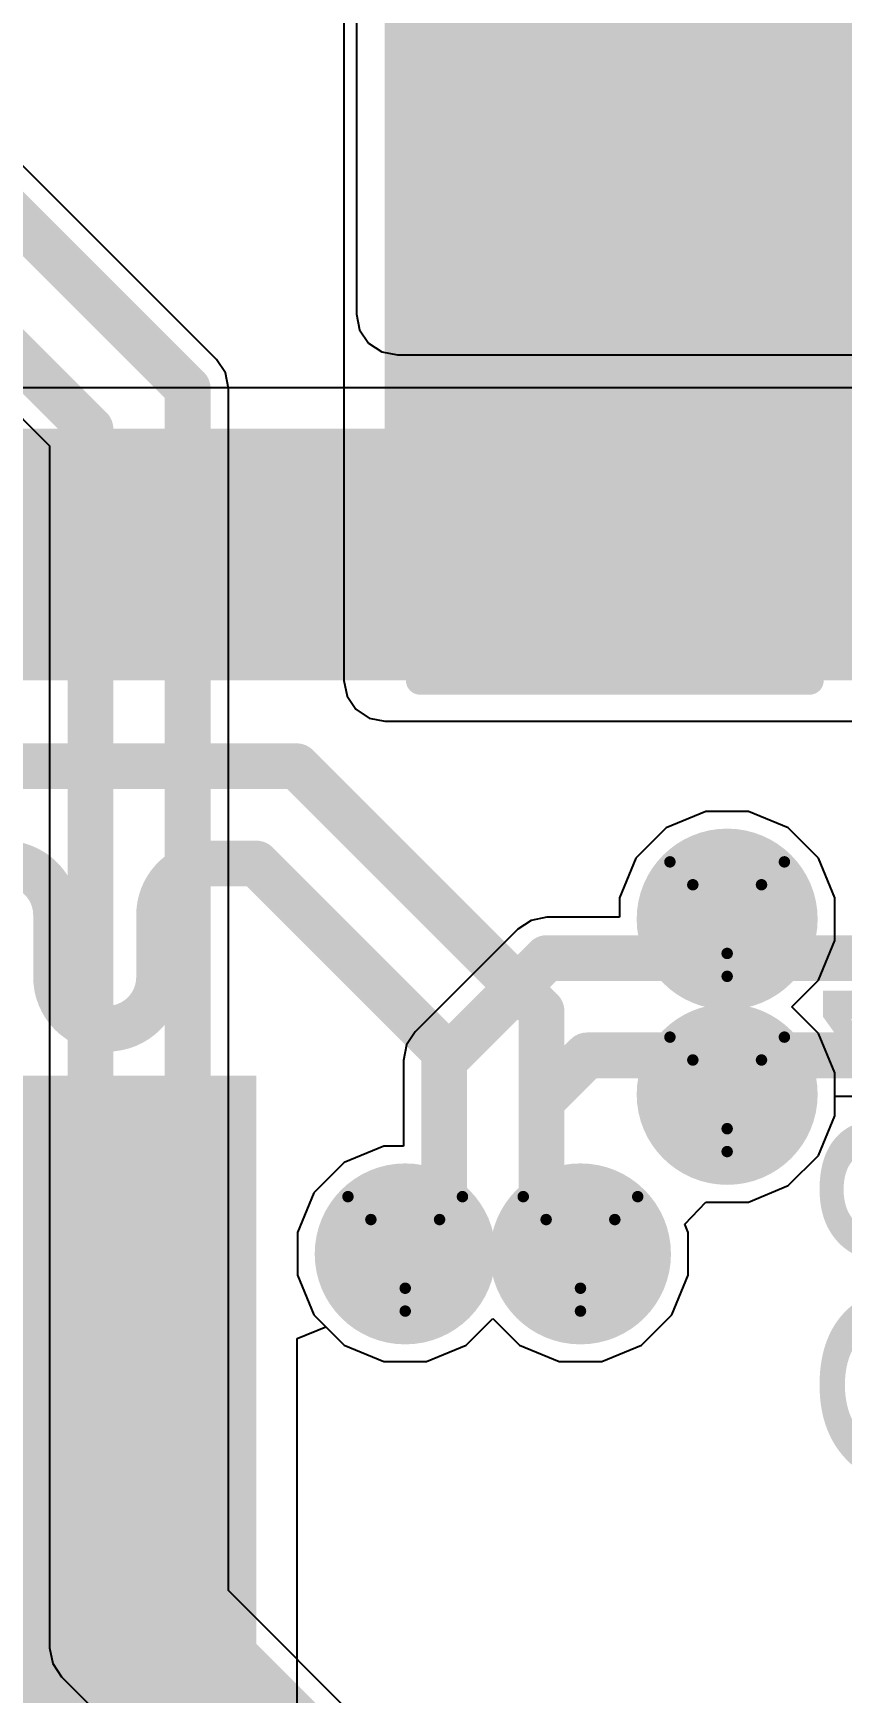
# Model space of a CAD drawing. Header units: millimetres. Extents: x -6 to 194, y -120 to 229.
# Drawn here: x 51.05 to 54.64, y 14.1 to 21.47 of the extents above; entities that cross this region are included whole.
import ezdxf

# ---------------------------------------------------------------- set-up
doc = ezdxf.new("R2010")
doc.units = ezdxf.units.MM
for name, color, linetype in [('BottomLayer', 5, 'Continuous'), ('BottomSolder', 6, 'Continuous'), ('DrillDrawing', 1, 'Continuous'), ('TopLayer', 1, 'Continuous'), ('TopOverlay', 2, 'Continuous'), ('TopPaste', 8, 'Continuous'), ('TopSolder', 216, 'Continuous'), ('ViaHoleLayer', 16, 'Continuous')]:
    doc.layers.add(name, color=color, linetype=linetype)
doc.styles.add('Arial', font='', dxfattribs={"height": 0.2})
doc.styles.get('Arial').set_extended_font_data('Arial')

# ---------------------------------------------------------------- blocks, each defined once
blk = doc.blocks.new('C___0805_48')
at = {"layer": 'TopLayer'}
for points in [[(-1.524, 0.762), (-0.508, 0.762), (-0.508, -0.762), (-1.524, -0.762)], [(0.508, 0.762), (1.524, 0.762), (1.524, -0.762), (0.508, -0.762)]]:
    blk.add_hatch(color=1, dxfattribs=at).paths.add_polyline_path(points)
at = {"layer": 'TopPaste'}
for points in [[(-1.524, 0.762), (-0.508, 0.762), (-0.508, -0.762), (-1.524, -0.762)], [(0.508, 0.762), (1.524, 0.762), (1.524, -0.762), (0.508, -0.762)]]:
    blk.add_hatch(color=8, dxfattribs=at).paths.add_polyline_path(points)
at = {"layer": 'TopSolder'}
for points in [[(-1.594, 0.832), (-0.438, 0.832), (-0.438, -0.832), (-1.594, -0.832)], [(0.438, 0.832), (1.594, 0.832), (1.594, -0.832), (0.438, -0.832)]]:
    blk.add_hatch(color=216, dxfattribs=at).paths.add_polyline_path(points)
at = {"layer": 'TopOverlay', "const_width": 0.127}
for points in [[(-0.6096, 0.8636), (-1.6256, 0.8636)], [(-1.6256, -0.8636), (-1.6256, 0.8636)], [(1.6256, 0.8636), (0.6096, 0.8636)], [(1.6256, -0.8636), (1.6256, 0.8636)], [(-0.6096, -0.8636), (-1.6256, -0.8636)], [(1.6256, -0.8636), (0.6096, -0.8636)]]:
    blk.add_lwpolyline(points, dxfattribs=at)
at = {"layer": 'TopOverlay', "const_width": 0.0635}
for points in [[(-1.6574, 0.8636, 1), (-1.5938, 0.8636, 1)], [(-1.6574, 0.8636, 1), (-1.5938, 0.8636, 1)], [(-0.6413, 0.8636, 1), (-0.5778, 0.8636, 1)], [(0.5778, 0.8636, 1), (0.6413, 0.8636, 1)], [(1.5938, 0.8636, 1), (1.6574, 0.8636, 1)], [(1.5938, 0.8636, 1), (1.6574, 0.8636, 1)], [(-1.6574, -0.8636, 1), (-1.5938, -0.8636, 1)], [(-1.6574, -0.8636, 1), (-1.5938, -0.8636, 1)], [(-0.6413, -0.8636, 1), (-0.5778, -0.8636, 1)], [(0.5778, -0.8636, 1), (0.6413, -0.8636, 1)], [(1.5938, -0.8636, 1), (1.6574, -0.8636, 1)], [(1.5938, -0.8636, 1), (1.6574, -0.8636, 1)]]:
    blk.add_lwpolyline(points, format="xyb", close=True, dxfattribs=at)

msp = doc.modelspace()

# ---------------------------------------------------------------- hatches: boundary and pattern name
at = {"layer": 'BottomLayer'}
for points in [[(52.6145, 18.5928), (57.4675, 18.5928), (57.4675, 23.8833), (52.6145, 23.8833)], [(53.6038, 18.5928), (62.8519, 18.5928), (62.8519, 20.9163), (53.6038, 20.9163)]]:
    msp.add_hatch(color=5, dxfattribs=at).paths.add_polyline_path(points)
h = msp.add_hatch(color=5, dxfattribs=at)
edge = h.paths.add_edge_path()
edge.add_arc((54.1338, 17.5335), 0.3, 0, 360)
h = msp.add_hatch(color=5, dxfattribs=at)
edge = h.paths.add_edge_path()
edge.add_arc((54.1338, 16.7557), 0.3, 0, 360)
h = msp.add_hatch(color=5, dxfattribs=at)
edge = h.paths.add_edge_path()
edge.add_arc((52.705, 16.0477), 0.3, 0, 360)
h = msp.add_hatch(color=5, dxfattribs=at)
edge = h.paths.add_edge_path()
edge.add_arc((53.4828, 16.0477), 0.3, 0, 360)
at = {"layer": 'BottomSolder'}
h = msp.add_hatch(color=6, dxfattribs=at)
edge = h.paths.add_edge_path()
edge.add_arc((54.1338, 17.5335), 0.4016, 0, 360)
h = msp.add_hatch(color=6, dxfattribs=at)
edge = h.paths.add_edge_path()
edge.add_arc((54.1338, 16.7557), 0.4016, 0, 360)
h = msp.add_hatch(color=6, dxfattribs=at)
edge = h.paths.add_edge_path()
edge.add_arc((52.705, 16.0477), 0.4016, 0, 360)
h = msp.add_hatch(color=6, dxfattribs=at)
edge = h.paths.add_edge_path()
edge.add_arc((53.4828, 16.0477), 0.4016, 0, 360)
at = {"layer": 'TopLayer'}
for points in [[(52.6701, 20.2184), (57.734, 20.2184), (57.734, 23.8833), (52.6701, 23.8833)], [(43.7642, 18.5928), (55.9562, 18.5928), (55.9562, 19.7104), (43.7642, 19.7104)], [(52.4923, 18.6187), (57.4675, 18.6187), (57.4675, 19.7104), (52.4923, 19.7104)], [(52.0446, 16.8383), (46.6848, 16.8383), (46.6848, 16.0477), (52.0446, 16.0477)], [(50.3682, 11.7094), (52.0446, 11.7094), (52.0446, 16.8383), (50.3682, 16.8383)]]:
    msp.add_hatch(color=1, dxfattribs=at).paths.add_polyline_path(points)
h = msp.add_hatch(color=1, dxfattribs=at)
edge = h.paths.add_edge_path()
edge.add_arc((54.1338, 17.5335), 0.3, 0, 360)
h = msp.add_hatch(color=1, dxfattribs=at)
edge = h.paths.add_edge_path()
edge.add_arc((54.1338, 16.7557), 0.3, 0, 360)
h = msp.add_hatch(color=1, dxfattribs=at)
edge = h.paths.add_edge_path()
edge.add_arc((52.705, 16.0477), 0.3, 0, 360)
h = msp.add_hatch(color=1, dxfattribs=at)
edge = h.paths.add_edge_path()
edge.add_arc((53.4828, 16.0477), 0.3, 0, 360)
at = {"layer": 'TopSolder'}
h = msp.add_hatch(color=216, dxfattribs=at)
edge = h.paths.add_edge_path()
edge.add_arc((54.1338, 17.5335), 0.4016, 0, 360)
h = msp.add_hatch(color=216, dxfattribs=at)
edge = h.paths.add_edge_path()
edge.add_arc((54.1338, 16.7557), 0.4016, 0, 360)
h = msp.add_hatch(color=216, dxfattribs=at)
edge = h.paths.add_edge_path()
edge.add_arc((52.705, 16.0477), 0.4016, 0, 360)
h = msp.add_hatch(color=216, dxfattribs=at)
edge = h.paths.add_edge_path()
edge.add_arc((53.4828, 16.0477), 0.4016, 0, 360)
at = {"layer": 'ViaHoleLayer'}
h = msp.add_hatch(color=16, dxfattribs=at)
edge = h.paths.add_edge_path()
edge.add_arc((54.1338, 17.5335), 0.15, 0, 360)
h = msp.add_hatch(color=16, dxfattribs=at)
edge = h.paths.add_edge_path()
edge.add_arc((54.1338, 16.7557), 0.15, 0, 360)
h = msp.add_hatch(color=16, dxfattribs=at)
edge = h.paths.add_edge_path()
edge.add_arc((52.705, 16.0477), 0.15, 0, 360)
h = msp.add_hatch(color=16, dxfattribs=at)
edge = h.paths.add_edge_path()
edge.add_arc((53.4828, 16.0477), 0.15, 0, 360)

# ---------------------------------------------------------------- linework, layer by layer
at = {"layer": 'BottomLayer'}
for p, q in [((52.4332, 23.8833), (52.4332, 18.5928)), ((51.868, 20.0164), (50.4964, 21.388)), ((50.1143, 20.6467), (51.1267, 19.6343)), ((51.9073, 19.9576), (51.868, 20.0164)), ((51.9211, 19.8882), (51.9073, 19.9576)), ((51.9211, 14.5531), (51.9211, 19.8882)), ((51.1267, 19.6343), (51.1267, 14.2991)), ((52.4332, 18.5928), (52.447, 18.5234)), ((52.447, 18.5234), (52.4863, 18.4646)), ((52.4863, 18.4646), (52.5451, 18.4253)), ((52.5451, 18.4253), (52.6145, 18.4115)), ((52.6145, 18.4115), (59.4166, 18.4115)), ((54.0388, 18.0113), (53.8632, 17.9385)), ((54.2289, 18.0113), (54.0388, 18.0113)), ((54.4045, 17.9385), (54.2289, 18.0113)), ((53.8632, 17.9385), (53.7288, 17.8041)), ((54.5389, 17.8041), (54.4045, 17.9385)), ((53.7288, 17.8041), (53.656, 17.6285)), ((54.6116, 17.6285), (54.5389, 17.8041)), ((53.656, 17.6285), (53.656, 17.5418)), ((54.6116, 17.4384), (54.6116, 17.6285)), ((53.3328, 17.5418), (53.2635, 17.528)), ((53.656, 17.5418), (53.3328, 17.5418)), ((53.2047, 17.4887), (52.7498, 17.0338)), ((53.2635, 17.528), (53.2047, 17.4887)), ((54.5389, 17.2628), (54.6116, 17.4384)), ((54.4206, 17.1446), (54.5389, 17.2628)), ((54.5389, 17.0263), (54.4206, 17.1446)), ((52.7498, 17.0338), (52.7105, 16.975)), ((54.6116, 16.8507), (54.5389, 17.0263)), ((52.7105, 16.975), (52.6967, 16.9056)), ((52.6967, 16.9056), (52.6967, 16.5255)), ((54.6116, 16.6606), (54.6116, 16.8507)), ((54.5389, 16.485), (54.6116, 16.6606)), ((52.61, 16.5255), (52.4344, 16.4528)), ((52.6967, 16.5255), (52.61, 16.5255)), ((52.4344, 16.4528), (52.2999, 16.3184)), ((54.4045, 16.3506), (54.5389, 16.485)), ((52.2999, 16.3184), (52.2272, 16.1428)), ((53.9456, 16.179), (54.0388, 16.2779)), ((54.0388, 16.2779), (54.2289, 16.2779)), ((54.2289, 16.2779), (54.4045, 16.3506)), ((52.2272, 16.1428), (52.2272, 15.9527)), ((53.9606, 16.1428), (53.9456, 16.179)), ((53.9606, 15.9527), (53.9606, 16.1428)), ((52.2272, 15.9527), (52.2999, 15.7771)), ((53.8879, 15.7771), (53.9606, 15.9527)), ((52.2999, 15.7771), (52.4344, 15.6427)), ((53.7535, 15.6427), (53.8879, 15.7771)), ((52.9757, 15.6427), (53.0939, 15.7609)), ((53.0939, 15.7609), (53.2121, 15.6427)), ((52.4344, 15.6427), (52.61, 15.5699)), ((52.8, 15.5699), (52.9757, 15.6427)), ((53.2121, 15.6427), (53.3878, 15.5699)), ((53.5778, 15.5699), (53.7535, 15.6427)), ((52.61, 15.5699), (52.8, 15.5699)), ((53.3878, 15.5699), (53.5778, 15.5699)), ((53.9227, 12.5515), (51.9211, 14.5531)), ((51.1267, 14.2991), (51.1405, 14.2298)), ((51.1405, 14.2298), (51.1798, 14.171)), ((51.1798, 14.171), (53.5406, 11.8102))]:
    msp.add_line(p, q, dxfattribs=at)
at = {"layer": 'BottomLayer', "const_width": 0.2032}
for points in [[(50.3682, 21.2598), (51.7398, 19.8882)], [(50.1893, 20.828), (51.308, 19.7093)], [(51.7398, 14.478), (51.7398, 19.8882)], [(51.308, 14.2991), (51.308, 19.7093)], [(53.955, 17.3605), (54.128, 17.5335)], [(54.128, 17.5335), (54.1338, 17.5335)], [(52.878, 16.9056), (53.3328, 17.3605)], [(53.3328, 17.3605), (53.955, 17.3605)], [(53.3098, 16.7268), (53.5117, 16.9287)], [(53.5117, 16.9287), (53.955, 16.9287)], [(53.955, 16.9287), (54.128, 16.7557)], [(52.878, 16.3281), (52.878, 16.9056)], [(53.3098, 16.3281), (53.3098, 16.7268)], [(54.128, 16.7557), (54.1338, 16.7557)], [(52.705, 16.1551), (52.878, 16.3281)], [(53.3098, 16.3281), (53.4828, 16.1551)], [(52.705, 16.0477), (52.705, 16.1551)], [(53.4828, 16.0477), (53.4828, 16.1551)], [(51.7398, 14.478), (53.8476, 12.3702)], [(51.308, 14.2991), (53.6687, 11.9384)]]:
    msp.add_lwpolyline(points, dxfattribs=at)
at = {"layer": 'BottomLayer', "const_width": 0.1016}
for points in [[(51.689, 19.8882, 1), (51.7906, 19.8882, 1)], [(51.689, 19.8882, 1), (51.7906, 19.8882, 1)], [(51.2572, 19.7093, 1), (51.3588, 19.7093, 1)], [(51.2572, 19.7093, 1), (51.3588, 19.7093, 1)], [(54.0772, 17.5335, 1), (54.1788, 17.5335, 1)], [(54.0772, 17.5335, 1), (54.1788, 17.5335, 1)], [(54.083, 17.5335, 1), (54.1846, 17.5335, 1)], [(53.282, 17.3605, 1), (53.3836, 17.3605, 1)], [(53.282, 17.3605, 1), (53.3836, 17.3605, 1)], [(53.9042, 17.3605, 1), (54.0058, 17.3605, 1)], [(53.9042, 17.3605, 1), (54.0058, 17.3605, 1)], [(53.4609, 16.9287, 1), (53.5625, 16.9287, 1)], [(53.4609, 16.9287, 1), (53.5625, 16.9287, 1)], [(53.9042, 16.9287, 1), (54.0058, 16.9287, 1)], [(53.9042, 16.9287, 1), (54.0058, 16.9287, 1)], [(52.8272, 16.9056, 1), (52.9288, 16.9056, 1)], [(52.8272, 16.9056, 1), (52.9288, 16.9056, 1)], [(53.259, 16.7268, 1), (53.3606, 16.7268, 1)], [(53.259, 16.7268, 1), (53.3606, 16.7268, 1)], [(54.0772, 16.7557, 1), (54.1788, 16.7557, 1)], [(54.0772, 16.7557, 1), (54.1788, 16.7557, 1)], [(54.083, 16.7557, 1), (54.1846, 16.7557, 1)], [(52.8272, 16.3281, 1), (52.9288, 16.3281, 1)], [(52.8272, 16.3281, 1), (52.9288, 16.3281, 1)], [(53.259, 16.3281, 1), (53.3606, 16.3281, 1)], [(53.259, 16.3281, 1), (53.3606, 16.3281, 1)], [(52.6542, 16.1551, 1), (52.7558, 16.1551, 1)], [(52.6542, 16.1551, 1), (52.7558, 16.1551, 1)], [(53.432, 16.1551, 1), (53.5336, 16.1551, 1)], [(53.432, 16.1551, 1), (53.5336, 16.1551, 1)], [(52.6542, 16.0477, 1), (52.7558, 16.0477, 1)], [(53.432, 16.0477, 1), (53.5336, 16.0477, 1)], [(51.689, 14.478, 1), (51.7906, 14.478, 1)], [(51.689, 14.478, 1), (51.7906, 14.478, 1)], [(51.2572, 14.2991, 1), (51.3588, 14.2991, 1)], [(51.2572, 14.2991, 1), (51.3588, 14.2991, 1)]]:
    msp.add_lwpolyline(points, format="xyb", close=True, dxfattribs=at)
at = {"layer": 'DrillDrawing', "const_width": 0.0508}
for points in [[(53.8798, 17.7875), (54.3878, 17.7875)], [(53.8798, 17.7875), (54.1338, 17.2795)], [(54.1338, 17.2795), (54.3878, 17.7875)], [(53.9814, 17.6859), (54.2862, 17.6859)], [(53.9814, 17.6859), (54.1338, 17.3811)], [(54.1338, 17.3811), (54.2862, 17.6859)], [(53.8798, 17.0097), (54.3878, 17.0097)], [(53.8798, 17.0097), (54.1338, 16.5017)], [(54.1338, 16.5017), (54.3878, 17.0097)], [(53.9814, 16.9081), (54.2862, 16.9081)], [(53.9814, 16.9081), (54.1338, 16.6033)], [(54.1338, 16.6033), (54.2862, 16.9081)], [(52.451, 16.3017), (52.959, 16.3017)], [(52.451, 16.3017), (52.705, 15.7937)], [(52.705, 15.7937), (52.959, 16.3017)], [(53.2288, 16.3017), (53.7368, 16.3017)], [(53.2288, 16.3017), (53.4828, 15.7937)], [(53.4828, 15.7937), (53.7368, 16.3017)], [(52.5526, 16.2001), (52.8574, 16.2001)], [(52.5526, 16.2001), (52.705, 15.8953)], [(52.705, 15.8953), (52.8574, 16.2001)], [(53.3304, 16.2001), (53.6352, 16.2001)], [(53.3304, 16.2001), (53.4828, 15.8953)], [(53.4828, 15.8953), (53.6352, 16.2001)]]:
    msp.add_lwpolyline(points, dxfattribs=at)
at = {"layer": 'DrillDrawing', "const_width": 0.0254}
for points in [[(53.8671, 17.7875, 1), (53.8925, 17.7875, 1)], [(53.8671, 17.7875, 1), (53.8925, 17.7875, 1)], [(54.3751, 17.7875, 1), (54.4005, 17.7875, 1)], [(54.3751, 17.7875, 1), (54.4005, 17.7875, 1)], [(53.9687, 17.6859, 1), (53.9941, 17.6859, 1)], [(53.9687, 17.6859, 1), (53.9941, 17.6859, 1)], [(54.2735, 17.6859, 1), (54.2989, 17.6859, 1)], [(54.2735, 17.6859, 1), (54.2989, 17.6859, 1)], [(54.1211, 17.3811, 1), (54.1465, 17.3811, 1)], [(54.1211, 17.3811, 1), (54.1465, 17.3811, 1)], [(54.1211, 17.2795, 1), (54.1465, 17.2795, 1)], [(54.1211, 17.2795, 1), (54.1465, 17.2795, 1)], [(53.8671, 17.0097, 1), (53.8925, 17.0097, 1)], [(53.8671, 17.0097, 1), (53.8925, 17.0097, 1)], [(54.3751, 17.0097, 1), (54.4005, 17.0097, 1)], [(54.3751, 17.0097, 1), (54.4005, 17.0097, 1)], [(53.9687, 16.9081, 1), (53.9941, 16.9081, 1)], [(53.9687, 16.9081, 1), (53.9941, 16.9081, 1)], [(54.2735, 16.9081, 1), (54.2989, 16.9081, 1)], [(54.2735, 16.9081, 1), (54.2989, 16.9081, 1)], [(54.1211, 16.6033, 1), (54.1465, 16.6033, 1)], [(54.1211, 16.6033, 1), (54.1465, 16.6033, 1)], [(54.1211, 16.5017, 1), (54.1465, 16.5017, 1)], [(54.1211, 16.5017, 1), (54.1465, 16.5017, 1)], [(52.4383, 16.3017, 1), (52.4637, 16.3017, 1)], [(52.4383, 16.3017, 1), (52.4637, 16.3017, 1)], [(52.9463, 16.3017, 1), (52.9717, 16.3017, 1)], [(52.9463, 16.3017, 1), (52.9717, 16.3017, 1)], [(53.2161, 16.3017, 1), (53.2415, 16.3017, 1)], [(53.2161, 16.3017, 1), (53.2415, 16.3017, 1)], [(53.7241, 16.3017, 1), (53.7495, 16.3017, 1)], [(53.7241, 16.3017, 1), (53.7495, 16.3017, 1)], [(52.5399, 16.2001, 1), (52.5653, 16.2001, 1)], [(52.5399, 16.2001, 1), (52.5653, 16.2001, 1)], [(52.8447, 16.2001, 1), (52.8701, 16.2001, 1)], [(52.8447, 16.2001, 1), (52.8701, 16.2001, 1)], [(53.3177, 16.2001, 1), (53.3431, 16.2001, 1)], [(53.3177, 16.2001, 1), (53.3431, 16.2001, 1)], [(53.6225, 16.2001, 1), (53.6479, 16.2001, 1)], [(53.6225, 16.2001, 1), (53.6479, 16.2001, 1)], [(52.6923, 15.8953, 1), (52.7177, 15.8953, 1)], [(52.6923, 15.8953, 1), (52.7177, 15.8953, 1)], [(53.4701, 15.8953, 1), (53.4955, 15.8953, 1)], [(53.4701, 15.8953, 1), (53.4955, 15.8953, 1)], [(52.6923, 15.7937, 1), (52.7177, 15.7937, 1)], [(52.6923, 15.7937, 1), (52.7177, 15.7937, 1)], [(53.4701, 15.7937, 1), (53.4955, 15.7937, 1)], [(53.4701, 15.7937, 1), (53.4955, 15.7937, 1)]]:
    msp.add_lwpolyline(points, format="xyb", close=True, dxfattribs=at)
at = {"layer": 'TopLayer'}
for p, q in [((52.4888, 23.8833), (52.4888, 20.2184)), ((52.4888, 20.2184), (52.5026, 20.149)), ((52.5026, 20.149), (52.5419, 20.0902)), ((52.5419, 20.0902), (52.6007, 20.0509)), ((52.6007, 20.0509), (52.6701, 20.0371)), ((52.6701, 20.0371), (57.734, 20.0371)), ((57.4675, 19.8917), (43.7642, 19.8917)), ((54.6116, 16.6606), (54.6116, 16.7474)), ((54.6116, 16.7474), (54.983, 16.7474)), ((54.5389, 16.485), (54.6116, 16.6606)), ((54.4045, 16.3506), (54.5389, 16.485)), ((53.9456, 16.179), (54.0388, 16.2779)), ((54.0388, 16.2779), (54.2289, 16.2779)), ((54.2289, 16.2779), (54.4045, 16.3506)), ((53.9606, 16.1428), (53.9456, 16.179)), ((53.9606, 15.9527), (53.9606, 16.1428)), ((53.8879, 15.7771), (53.9606, 15.9527)), ((53.7535, 15.6427), (53.8879, 15.7771)), ((52.2259, 15.6715), (52.3529, 15.7241)), ((52.3529, 15.7241), (52.4344, 15.6427)), ((52.9757, 15.6427), (53.0939, 15.7609)), ((53.0939, 15.7609), (53.2121, 15.6427)), ((52.2259, 13.8968), (52.2259, 15.6715)), ((52.4344, 15.6427), (52.61, 15.5699)), ((52.8, 15.5699), (52.9757, 15.6427)), ((53.2121, 15.6427), (53.3878, 15.5699)), ((53.5778, 15.5699), (53.7535, 15.6427)), ((52.61, 15.5699), (52.8, 15.5699)), ((53.3878, 15.5699), (53.5778, 15.5699))]:
    msp.add_line(p, q, dxfattribs=at)
for points, const_width in [([(53.3305, 19.177), (53.3559, 19.2024)], 0.508), ([(53.3178, 19.1897), (53.3305, 19.177)], 0.508), ([(42.7487, 18.2118), (52.2235, 18.2118)], 0.2032), ([(52.2235, 18.2118), (53.3098, 17.1255)], 0.2032), ([(51.8414, 17.78), (52.0446, 17.78)], 0.2032), ([(52.0446, 17.78), (52.5939, 17.2307)], 0.2032), ([(51.1556, 17.2758), (51.1556, 17.5514)], 0.2032), ([(51.6128, 17.2758), (51.6128, 17.5514)], 0.2032), ([(54.1338, 17.5335), (54.2412, 17.5335)], 0.2032), ([(54.2412, 17.5335), (54.4142, 17.3605)], 0.2032), ([(54.4142, 17.3605), (54.8042, 17.3605)], 0.2032), ([(52.5939, 17.2307), (52.878, 16.9466)], 0.2032), ([(53.3098, 16.2207), (53.3098, 17.1255)], 0.2032), ([(52.878, 16.2207), (52.878, 16.9466)], 0.2032), ([(54.2412, 16.7557), (54.4142, 16.9287)], 0.2032), ([(54.4142, 16.9287), (54.983, 16.9287)], 0.2032), ([(54.1338, 16.7557), (54.2412, 16.7557)], 0.2032), ([(52.705, 16.0477), (52.878, 16.2207)], 0.2032), ([(53.3098, 16.2207), (53.4828, 16.0477)], 0.2032)]:
    msp.add_lwpolyline(points, dxfattribs=dict(at, const_width=const_width))
for points, const_width in [([(53.2289, 19.2024, 1), (53.4829, 19.2024, 1)], 0.254), ([(53.1908, 19.1897, 1), (53.4448, 19.1897, 1)], 0.254), ([(53.2035, 19.177, 1), (53.4575, 19.177, 1)], 0.254), ([(53.2035, 19.177, 1), (53.4575, 19.177, 1)], 0.254), ([(52.1727, 18.2118, 1), (52.2743, 18.2118, 1)], 0.1016), ([(52.1727, 18.2118, 1), (52.2743, 18.2118, 1)], 0.1016), ([(51.7906, 17.78, 1), (51.8922, 17.78, 1)], 0.1016), ([(51.7906, 17.78, 1), (51.8922, 17.78, 1)], 0.1016), ([(51.9938, 17.78, 1), (52.0954, 17.78, 1)], 0.1016), ([(51.9938, 17.78, 1), (52.0954, 17.78, 1)], 0.1016), ([(51.1048, 17.5514, 1), (51.2064, 17.5514, 1)], 0.1016), ([(51.1048, 17.5514, 1), (51.2064, 17.5514, 1)], 0.1016), ([(51.562, 17.5514, 1), (51.6636, 17.5514, 1)], 0.1016), ([(51.562, 17.5514, 1), (51.6636, 17.5514, 1)], 0.1016), ([(54.083, 17.5335, 1), (54.1846, 17.5335, 1)], 0.1016), ([(54.1904, 17.5335, 1), (54.292, 17.5335, 1)], 0.1016), ([(54.1904, 17.5335, 1), (54.292, 17.5335, 1)], 0.1016), ([(54.3634, 17.3605, 1), (54.465, 17.3605, 1)], 0.1016), ([(54.3634, 17.3605, 1), (54.465, 17.3605, 1)], 0.1016), ([(51.1048, 17.2758, 1), (51.2064, 17.2758, 1)], 0.1016), ([(51.1048, 17.2758, 1), (51.2064, 17.2758, 1)], 0.1016), ([(51.562, 17.2758, 1), (51.6636, 17.2758, 1)], 0.1016), ([(51.562, 17.2758, 1), (51.6636, 17.2758, 1)], 0.1016), ([(52.5431, 17.2307, 1), (52.6447, 17.2307, 1)], 0.1016), ([(52.5431, 17.2307, 1), (52.6447, 17.2307, 1)], 0.1016), ([(53.259, 17.1255, 1), (53.3606, 17.1255, 1)], 0.1016), ([(53.259, 17.1255, 1), (53.3606, 17.1255, 1)], 0.1016), ([(52.8272, 16.9466, 1), (52.9288, 16.9466, 1)], 0.1016), ([(52.8272, 16.9466, 1), (52.9288, 16.9466, 1)], 0.1016), ([(54.3634, 16.9287, 1), (54.465, 16.9287, 1)], 0.1016), ([(54.3634, 16.9287, 1), (54.465, 16.9287, 1)], 0.1016), ([(54.083, 16.7557, 1), (54.1846, 16.7557, 1)], 0.1016), ([(54.1904, 16.7557, 1), (54.292, 16.7557, 1)], 0.1016), ([(54.1904, 16.7557, 1), (54.292, 16.7557, 1)], 0.1016), ([(52.8272, 16.2207, 1), (52.9288, 16.2207, 1)], 0.1016), ([(52.8272, 16.2207, 1), (52.9288, 16.2207, 1)], 0.1016), ([(53.259, 16.2207, 1), (53.3606, 16.2207, 1)], 0.1016), ([(53.259, 16.2207, 1), (53.3606, 16.2207, 1)], 0.1016), ([(52.6542, 16.0477, 1), (52.7558, 16.0477, 1)], 0.1016), ([(53.432, 16.0477, 1), (53.5336, 16.0477, 1)], 0.1016)]:
    msp.add_lwpolyline(points, format="xyb", close=True, dxfattribs=dict(at, const_width=const_width))
at = {"layer": 'TopLayer', "const_width": 0.2032}
for points in [[(50.927, 17.78, -0.414214), (51.1556, 17.5514)], [(51.6128, 17.5514, -0.414214), (51.8414, 17.78)], [(51.6128, 17.2758, -1), (51.1556, 17.2758)]]:
    msp.add_lwpolyline(points, format="xyb", dxfattribs=at)

# ---------------------------------------------------------------- block references
at = {"rotation": 270}
msp.add_blockref('C___0805_48', (53.6353, 20.2184), dxfattribs=at)

# ---------------------------------------------------------------- texts
at = {"layer": 'TopOverlay', "style": 'Arial'}
msp.add_text('C31', height=1.016, rotation=90, dxfattribs=at).set_placement((55.575, 14.9187))

doc.saveas('drawing.dxf')
